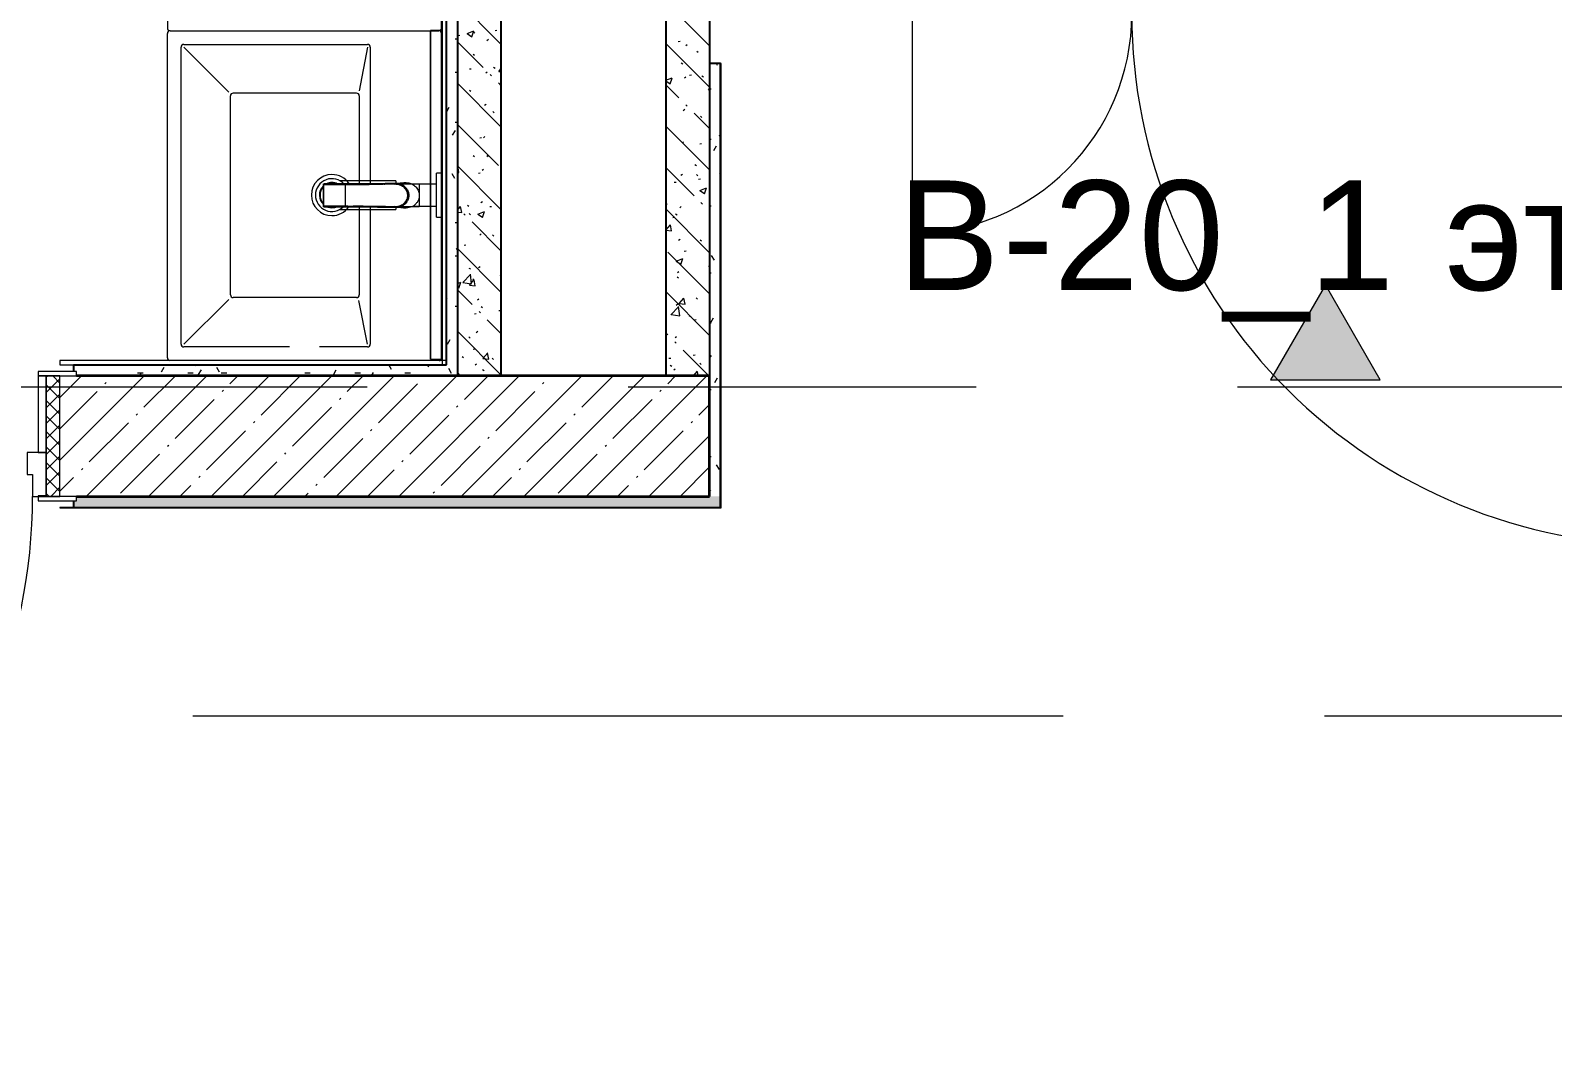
# Model space of a CAD drawing. Header units: millimetres. Extents: x 39286 to 136192, y -1987 to 27400.
# Drawn here: x 44671 to 47447, y 9900 to 11750 of the extents above; entities that cross this region are included whole.
import ezdxf

# ---------------------------------------------------------------- set-up
doc = ezdxf.new("R2010")
doc.units = ezdxf.units.MM
doc.linetypes.add('Осевая', pattern=[3175, 635, -476.25, 1587.5, -476.25])
for name, color, linetype, lineweight in [('0-1', 7, 'Continuous', 9), ('A-DOOR', 7, 'Continuous', 9), ('A-DOOR-1', 7, 'Continuous', 13), ('A-DOOR-FRAM', 7, 'Continuous', 13), ('A-DOOR-FRAM-1', 7, 'Continuous', 9), ('G-ANNO-SYMB', 7, 'Continuous', 9), ('I-WALL', 7, 'Continuous', 9), ('P-SANR-FIXT', 7, 'Continuous', 9), ('P-SANR-FIXT-1', 7, 'Continuous', 13), ('Оси-2', 7, 'Осевая', 9)]:
    doc.layers.add(name, color=color, linetype=linetype, lineweight=lineweight)
for name, color, linetype, lineweight, true_color in [('A-WALL-1', 7, 'Continuous', 25, 0x3c3c3c), ('A-WALL-2', 7, 'Continuous', 35, 0x3c3c3c), ('A-WALL-FNSH-2', 7, 'Continuous', 13, 0x3c3c3c), ('I-FURN-1', 7, 'Continuous', 9, 0xf0f0f0)]:
    doc.layers.add(name, color=color, linetype=linetype, lineweight=lineweight, true_color=true_color)
doc.styles.add('Arial_1', font='arial.ttf', dxfattribs={"height": 200})
pattern_1 = [(135, (0, 0), (-75.43415, -75.43415), [106.68, -17.78, 3.556, -17.78]), (135, (0, 75.39), (-75.43415, -75.43415), []), (50, (0, 0), (127.52922, -11.15758), [13.335, -146.685]), (355, (0, 0), (-24.66966, 133.74002), [10.668, -117.348]), (100.451, (10.63, -0.93), (102.85973, 122.58178), [11.333, -124.663]), (46.184, (0, 35.56), (189.75516, -29.43036), [20.002, -220.027]), (96.636, (15.81, 33.1), (166.1822, 173.1996), [17, -186.995]), (351.184, (0, 35.56), (166.1839, 173.1976), [16.002, -176.022]), (21, (17.78, 26.67), (106.13027, -71.58603), [13.335, -146.685]), (326, (17.78, 26.67), (43.26188, 128.93175), [10.668, -117.348]), (71.451, (26.62, 20.7), (149.39198, 57.34505), [11.333, -124.663]), (37.5, (0, 0), (2.16223, 59.188357), [3.353, -112.573, 3.353, -115.773, -117.793]), (37.5, (0, 0), (2.16223, 59.188357), [-235.052, 3.353, -114.44]), (7.5, (0, 0), (46.77386, 70.12615), [3.353, -64.567, 3.353, -109.906, -44.894]), (7.5, (0, 0), (46.77386, 70.12615), [-181.178, 3.353, -41.542]), (327.5, (-39.65, 0), (94.91367, -4.010093), [3.353, -41.097, 3.353, -135.331, -184.023]), (327.5, (-39.65, 0), (94.91367, -4.010093), [-183.134, 3.353, -180.67]), (317.5, (-57.43, 0), (103.69057, 17.79882), [3.353, -54.432, 3.353, -88.748, -130.683]), (317.5, (-57.43, 0), (103.69057, 17.79882), [-149.885, 3.353, -127.33])]
pattern_2 = [(0, (0, 0), (121.92, 30.48), [10.058, -81.382, 10.058, -81.382, -487.68]), (0, (0, 0), (121.92, 30.48), [-182.88, 10.058, -172.822, 10.058, -81.382, -213.36]), (0, (0, 0), (121.92, 30.48), [-457.2, 10.058, -50.902, 10.058, -142.342]), (120, (45.72, 15.24), (-87.356454, 90.345817), [10.058, -81.382, 10.058, -81.382, -487.68]), (120, (45.72, 15.24), (-87.356454, 90.345817), [-182.88, 10.058, -172.822, 10.058, -81.382, -213.36]), (120, (45.72, 15.24), (-87.356454, 90.345817), [-457.2, 10.058, -50.902, 10.058, -142.342]), (240, (60.96, 76.2), (-34.563546, -120.825817), [10.058, -81.382, 10.058, -81.382, -487.68]), (240, (60.96, 76.2), (-34.563546, -120.825817), [-182.88, 10.058, -172.822, 10.058, -81.382, -213.36]), (240, (60.96, 76.2), (-34.563546, -120.825817), [-457.2, 10.058, -50.902, 10.058, -142.342])]

# ---------------------------------------------------------------- blocks, each defined once
blk = doc.blocks.new('110_Дверь_СКБ_1Ст_Внутренняя1 - Д-11 1100x2100h_кладовые _все__ коридор _между помещениями блока столовой__ моечные _все_-32089417-План разверток пом_ 1_38_ Этаж 1')
at = {"layer": 'A-DOOR'}
h = blk.add_hatch(dxfattribs=at)
h.set_pattern_fill('FP_10', color=256, style=0, pattern_type=2)
h.set_pattern_definition([(135, (1751.41, 174.685), (-14.14214, -14.14214), []), (225, (1751.41, 174.685), (14.14214, -14.14214), [])])
h.paths.add_polyline_path([(562.5, 110), (537.5, 110), (537.5, -110), (562.5, -110)])
at = {"layer": 'A-DOOR-FRAM-1'}
h = blk.add_hatch(dxfattribs=at)
h.set_pattern_fill('FP_11', color=256, style=0, pattern_type=2)
h.set_pattern_definition([(45, (-371.384, 174.685), (-14.1421, 14.1421), []), (135, (-371.384, 174.685), (-14.1421, -14.1421), [])])
h.paths.add_polyline_path([(-512.5, 110), (-537.5, 110), (-537.5, -110), (-512.5, -110)])
at = {"layer": 'A-DOOR'}
blk.add_arc((512.5, 110), 1000, 90, 180, dxfattribs=at)
at = {"layer": 'A-DOOR-1'}
for p, q in [((512.5, 1110), (472.5, 1110)), ((472.5, 1110), (472.5, 110)), ((512.5, 110), (512.5, 1110)), ((472.5, 110), (512.5, 110))]:
    blk.add_line(p, q, dxfattribs=at)
at = {"layer": 'A-DOOR-FRAM'}
for p, q in [((-497.5, 118), (-567.5, 118)), ((-567.5, 118), (-567.5, 110)), ((-497.5, 110), (-497.5, 118)), ((592.5, 118), (522.5, 118)), ((522.5, 118), (522.5, 110)), ((592.5, 110), (592.5, 118)), ((-567.5, 110), (-497.5, 110)), ((-512.5, 110), (-537.5, 110)), ((-537.5, 110), (-537.5, -110)), ((-487.5, 110), (-512.5, 110)), ((-512.5, 110), (-512.5, 30)), ((-512.5, -110), (-512.5, 110)), ((-497.5, 110), (-512.5, 110)), ((-512.5, 110), (-512.5, 109)), ((-512.5, 109), (-497.5, 109)), ((-497.5, 109), (-497.5, 110)), ((-487.5, 70), (-487.5, 110)), ((512.5, 110), (512.5, 70)), ((537.5, 110), (512.5, 110)), ((537.5, 110), (522.5, 110)), ((522.5, 110), (522.5, 109)), ((522.5, 110), (592.5, 110)), ((522.5, 109), (537.5, 109)), ((537.5, 30), (537.5, 110)), ((562.5, 110), (537.5, 110)), ((537.5, 110), (537.5, -110)), ((537.5, 109), (537.5, 110)), ((562.5, -110), (562.5, 110)), ((-477.5, 70), (-487.5, 70)), ((-477.5, 30), (-477.5, 70)), ((512.5, 70), (502.5, 70)), ((502.5, 70), (502.5, 30)), ((-512.5, 30), (-477.5, 30)), ((-497.5, 30), (-512.5, 30)), ((-512.5, 30), (-512.5, -110)), ((-497.5, -110), (-497.5, 30)), ((502.5, 30), (537.5, 30)), ((537.5, 30), (522.5, 30)), ((522.5, 30), (522.5, -110)), ((537.5, -110), (537.5, 30)), ((-497.5, -110), (-567.5, -110)), ((-567.5, -110), (-567.5, -118)), ((-537.5, -110), (-512.5, -110)), ((-512.5, -110), (-497.5, -110)), ((-497.5, -118), (-497.5, -110)), ((522.5, -110), (537.5, -110)), ((592.5, -110), (522.5, -110)), ((522.5, -110), (522.5, -118)), ((537.5, -110), (562.5, -110)), ((592.5, -118), (592.5, -110)), ((-567.5, -118), (-497.5, -118)), ((522.5, -118), (592.5, -118))]:
    blk.add_line(p, q, dxfattribs=at)
blk = doc.blocks.new('зеркало круглое600д - 1_22д зеркало круглое d600-30456177-План разверток пом_ 1_38_ Этаж 1')
at = {"layer": 'I-FURN-1'}
for p, q in [((-300, 0), (300, 0)), ((300, 0), (-300, 0)), ((-300, 0), (-300, -20)), ((-300, -20), (300, -20)), ((300, -20), (-300, -20)), ((300, -20), (300, 0))]:
    blk.add_line(p, q, dxfattribs=at)
blk = doc.blocks.new('сифон - Для раковины-30610345-План разверток пом_ 1_38_ Этаж 1')
at = {"layer": 'P-SANR-FIXT'}
for p, q in [((200, 40), (191.1, 40)), ((191.1, 0.3), (191.1, 40)), ((200, 40), (200, 0.3)), ((116.7, 26), (15, 26)), ((116.7, 26), (116.7, 19.9)), ((191.1, -40), (191.1, 0)), ((200, 0), (200, -40)), ((15, -26), (116.7, -26)), ((116.7, -20.9), (116.7, -26)), ((191.1, -40), (200, -40))]:
    blk.add_line(p, q, dxfattribs=at)
for start, end in [(41.4252, 180), (180, 315)]:
    blk.add_arc((0, 0), 30, start, end, dxfattribs=at)
at = {"layer": 'P-SANR-FIXT-1'}
for p, q in [((49, 20), (21.9, 20)), ((56, 20), (49, 20)), ((75, 20), (56, 20)), ((118.5, 20), (85.7, 20)), ((122.9, 20), (119.7, 20)), ((180, 20), (145.8, 20)), ((191.1, 20), (180, 20)), ((123.1, -20), (127.1, -20)), ((147.8, -20), (180, -20)), ((180, -20), (191.1, -20))]:
    blk.add_line(p, q, dxfattribs=at)
for radius, start, end in [(22.5, 134.3235, 180), (22.5, 180, 226.2662), (21.5, 136.6198, 180), (21.5, 180, 223.8422), (22.5, 64.6608, 115.3392), (21.5, 72, 108), (22.5, 246.9241, 292.7848), (21.5, 252, 288)]:
    blk.add_arc((0, 0), radius, start, end, dxfattribs=at)
blk = doc.blocks.new('раковина - 400 x 500mm-30602016-План разверток пом_ 1_38_ Этаж 1')
at = {"layer": 'P-SANR-FIXT'}
for p, q in [((-244.5, 500), (347.5, 500)), ((-219.5, 475), (322.5, 475)), ((352.5, 495), (352.5, 20)), ((-224.5, 277.5), (-224.5, 470)), ((-219.5, 470), (-137.6, 388.1)), ((322.5, 470), (240.2, 387.7)), ((327.5, 470), (327.5, 135)), ((-134.5, 155), (-134.5, 380)), ((-129.5, 385), (233.5, 385)), ((238.5, 155), (238.5, 380)), ((-224.5, 135), (-224.5, 222.5)), ((-219.5, 135), (-139.5, 151)), ((-126, 150), (-129.5, 150)), ((32.1, 150), (-126, 150)), ((233.5, 150), (72.3, 150)), ((322.5, 135), (242.8, 150.5)), ((32, 130), (-219.5, 130)), ((322.5, 130), (72.3, 130)), ((352.5, 20), (352.5, 5)), ((347.2, 0), (-244.5, 0))]:
    blk.add_line(p, q, dxfattribs=at)
for centre, radius, start, end in [((-244.5, 495), 5, 90, 169.4067), ((347.5, 495), 5, 0, 90), ((-219.5, 470), 5, 90, 180), ((322.5, 470), 5, 0, 90), ((-129.5, 380), 5, 90, 180), ((233.5, 380), 5, 0, 90), ((52.6, 199.9), 37.5, 0, 180), ((52.6, 199.9), 23, 45, 138.4612), ((52.6, 199.9), 37.5, 180, 235.1829), ((52.6, 199.9), 23, 161.2795, 180), ((52.6, 199.9), 23, 180, 198.3487), ((52.6, 199.9), 23, 0, 25.5846), ((52.6, 199.9), 37.5, 303.7369, 0), ((52.6, 199.9), 23, 334.871, 0), ((-129.5, 155), 5, 180, 270), ((233.5, 155), 5, 270, 0), ((-219.5, 135), 5, 180, 270), ((322.5, 135), 5, 270, 360), ((-244.5, 5), 5, 190.5933, 225), ((-244.5, 5), 5, 237.2509, 270), ((347.5, 5), 5, 270, 360)]:
    blk.add_arc(centre, radius, start, end, dxfattribs=at)
blk = doc.blocks.new('смеситель для раковины - Default-30607276-План разверток пом_ 1_38_ Этаж 1')
at = {"layer": '0-1'}
for p, q in [((-20.7, -16.7), (-20.7, -17.2)), ((20.8, -17.2), (20.8, -16.7)), ((22.8, -3), (21.8, -15.6)), ((-20.4, -97.4), (-20.3, -110)), ((20.3, -110), (20.4, -97.4)), ((-19.8, -111.8), (19.8, -111.8)), ((-19.8, -151.6), (19.7, -151.6))]:
    blk.add_line(p, q, dxfattribs=at)
at = {"layer": '0-1', "flags": 128}
for points in [[(12.1, 0.1), (14.4, -1.7), (18.1, -6.1), (20.4, -11.5), (21.2, -17.2), (21.2, -36.2), (21.1, -56), (21, -111.4)], [(-21.8, -15.6), (-22.1, -11.2), (-22.8, -3)], [(-18.9, -7.6), (-20, -10.3), (-20.8, -13.1), (-21.1, -18.6), (-21.1, -48.6), (-21.1, -93.2)], [(20.8, -150.7), (20.8, -150.6), (20.7, -150.3), (20.7, -149.8), (20.7, -149), (20.8, -147.8), (20.8, -146.9), (20.8, -145.1), (20.8, -142.9), (20.9, -128.2), (21.1, -55.9), (21.1, -88)], [(-20.7, -150.6), (-20.7, -150.5), (-20.7, -150.2), (-20.7, -149.8), (-20.7, -149.1), (-20.7, -148.1), (-20.7, -147.4), (-20.7, -146.4), (-20.7, -144.9), (-20.8, -144), (-20.8, -120.4), (-21.1, -93.2)], [(-19.8, -111.8), (-19.9, -111.8), (-20, -111.8), (-20.1, -111.8), (-20.1, -111.7), (-20.2, -111.7), (-20.3, -111.6), (-20.3, -111.5), (-20.3, -111.5), (-20.3, -111.4), (-20.3, -111.4), (-20.3, -111.4), (-20.3, -111.3), (-20.3, -111.2), (-20.3, -111), (-20.3, -110.8), (-20.3, -110.6), (-20.3, -110.3), (-20.3, -110)], [(20.3, -110), (20.3, -110.3), (20.3, -110.5), (20.3, -110.8), (20.3, -111), (20.3, -111.1), (20.3, -111.3), (20.3, -111.5), (20.3, -111.5), (20.3, -111.5), (20.2, -111.6), (20.2, -111.7), (20.1, -111.7), (20.1, -111.8), (19.8, -111.8)], [(20.9, -146.2), (20.9, -147.7), (20.8, -148.8), (20.8, -149.8), (20.8, -150.4), (20.7, -151.2), (20.6, -151.3), (20.5, -151.4), (20.4, -151.5), (20.2, -151.6), (20, -151.6), (19.7, -151.6)]]:
    blk.add_lwpolyline(points, dxfattribs=at)
at = {"layer": 'P-SANR-FIXT'}
for p, q in [((-21, -151.6), (-21, 23)), ((-21, 23), (21, 23)), ((0.6, 2.8), (-0.6, 2.8)), ((21, 23), (21, -151.6)), ((-20.8, -19.8), (-21, -19.9)), ((-20.3, -18.3), (-20.9, -18.3)), ((-20.9, -18.5), (-20.3, -18.5)), ((-20.8, -19.8), (-20.5, -21.6)), ((20.4, -11.1), (19.4, -12.9)), ((20.4, -22), (20.8, -19.8)), ((20.8, -19.8), (20.9, -18.5)), ((20.8, -19.8), (21, -19.9)), ((21.1, -18.4), (20.9, -18.4)), ((22.9, -0.9), (22.5, -5)), ((-19.8, -111.7), (-19.7, -144)), ((19.7, -144), (19.8, -111.7)), ((21, -151.6), (-21, -151.6))]:
    blk.add_line(p, q, dxfattribs=at)
at = {"layer": 'P-SANR-FIXT', "flags": 128}
for points in [[(11.1, -0.4), (9.8, 0.4), (6.1, 1.8), (2.1, 2.5), (-2.1, 2.5), (-6.1, 1.8), (-9.8, 0.4), (-13.1, -1.6), (-15.9, -4.1)], [(-0.6, 3.9), (-0.3, 3.9), (-0.1, 3.9), (0.1, 3.9), (0.3, 3.9), (0.6, 3.9)], [(-21.1, -16.4), (-21.1, -16.8), (-21.1, -17.2), (-21.1, -17.6), (-21.1, -18), (-21.1, -18.4)], [(-21.1, -88.1), (-20.9, -138.9), (-20.9, -145.3), (-20.8, -150.2), (-20.7, -149.4), (-20.7, -143.7), (-20.8, -118.3), (-21, -67.6), (-21.1, -42.2), (-21.1, -16.9)], [(-20.9, -18.5), (-20.9, -18.5), (-21, -18.5), (-21, -18.6), (-21, -18.6), (-21.1, -18.6), (-21.1, -18.6), (-21.1, -18.6)], [(-20.9, -18.5), (-20.9, -19.2), (-20.8, -19.8)], [(15.9, -4.1), (13.1, -1.6), (11.5, -0.5)], [(21.1, -16.9), (21.1, -42.2), (21, -67.6), (20.8, -118.3), (20.7, -143.7), (20.7, -149.4), (20.8, -150.2), (20.9, -145.3), (20.9, -138.9), (21.1, -88.1)], [(21.1, -18.4), (21.1, -18), (21.1, -17.6), (21.1, -17.2), (21.1, -16.8), (21.1, -16.4)], [(21.8, -15.2), (22.1, -10.8), (22.3, -7.9), (22.5, -5.6), (22.7, -3.2), (22.9, -0.9)], [(-19.9, -145.2), (-19.9, -133.8), (-20, -122.4), (-20, -111), (-20.1, -99.6), (-20.1, -88.1)], [(20.1, -88.1), (20.1, -94.5), (20.1, -100.8), (20, -107.2), (20, -113.5), (20, -119.9), (20, -126.2), (19.9, -132.6), (19.9, -138.9), (19.9, -145.2)]]:
    blk.add_lwpolyline(points, dxfattribs=at)
at = {"layer": 'P-SANR-FIXT'}
for centre, major_axis, ratio, start_param, end_param in [((0, -17.2), (20.8, 0), 0.98634, 0.924777, 2.669203), ((0, -16.7), (20.8, 0), 0.98634, 1.475706, 2.006619), ((0, -16.7), (20.8, 0), 0.98634, 1.175826, 1.349386), ((0, -17.2), (-20.8, 0), 0.98634, 5.983401, 6.283185), ((0, -16.7), (20.8, 0), 0.98634, 2.911123, 3.141593), ((0, -17.2), (20.8, 0), 0.98634, 3.141593, 3.213439), ((0, -16.7), (20.8, 0), 0.98634, 2.513274, 2.712058), ((0, -16.7), (20.8, 0), 0.98634, 2.199532, 2.288423), ((0, -16.7), (20.8, 0), 0.98634, 0.436433, 0.906939), ((0, -17.2), (20.8, 0), 0.98634, 0.478372, 0.784046), ((0, -17.2), (20.8, 0), 0.98634, 0, 0.299784), ((0, -16.7), (20.8, 0), 0.98634, 0, 0.23047), ((0, -17.2), (20.8, 0), 0.98634, 6.179646, 6.283185), ((-19.8, -109.7), (0.5, 0.002), 0.095848, 1.570429, 3.124299), ((19.8, -109.7), (-0.5, 0.002), 0.095846, 3.158887, 4.712983)]:
    blk.add_ellipse(centre, major_axis=major_axis, ratio=ratio, start_param=start_param, end_param=end_param, dxfattribs=at)
for points, knots in [([(-22.9, -0.3), (-22.9, 2.5), (-22.3, 6.4), (-20, 11.4), (-17.7, 14.7), (-14.9, 17.6), (-11.6, 20), (-7.9, 21.7), (-4.5, 22.6), (-1.5, 23), (1.9, 23), (6, 22.4), (10, 20.8), (12.8, 19.1), (14.8, 17.5), (16.7, 15.8), (18.8, 13.3), (21.9, 8.1), (22.9, 3.2), (22.9, -0.3)], [0, 0, 0, 0, 0.111111, 0.166667, 0.222222, 0.277778, 0.333333, 0.388889, 0.444444, 0.479167, 0.513889, 0.583333, 0.652778, 0.6875, 0.722222, 0.756944, 0.791667, 0.861111, 1, 1, 1, 1]), ([(-21.1, -16.9), (-21.1, -15.9), (-21, -14.3), (-20.6, -12.1), (-20.1, -10.6), (-19.6, -9), (-18.7, -7.1), (-17.3, -4.8), (-15.2, -2.3), (-12.8, -0.2), (-10, 1.5), (-7, 2.8), (-3.8, 3.7), (-1.6, 3.9), (-0.6, 3.9)], [0, 0, 0, 0, 0.1, 0.15, 0.2, 0.25, 0.3, 0.4, 0.5, 0.6, 0.7, 0.8, 0.9, 1, 1, 1, 1]), ([(21.1, -16.4), (21.1, -16), (21, -15.1), (20.8, -13.8), (20.6, -12.6), (20.3, -11.7), (20.2, -11.2), (20, -10.9), (19.9, -10.5), (19.7, -9.9), (19.3, -9), (18.6, -7.6), (17.7, -6.2), (17, -5.2), (16.4, -4.5), (15.8, -3.8), (15, -3), (13.9, -2), (12.7, -1.2), (11.7, -0.5), (10.9, -0.1), (10.1, 0.3), (9, 0.9), (6.9, 1.7), (2.6, 2.8), (-2.6, 2.8), (-6.9, 1.7), (-9.2, 0.7), (-11.2, -0.2), (-13.2, -1.5), (-14.9, -2.9), (-16.1, -4.2), (-17.3, -5.5), (-18.5, -7.2), (-19.6, -9.3), (-20.7, -12.4), (-21.1, -14.8), (-21.1, -16.4)], [0, 0, 0, 0, 0.027778, 0.055556, 0.083333, 0.097222, 0.104167, 0.111111, 0.118056, 0.125, 0.138889, 0.166667, 0.194444, 0.208333, 0.222222, 0.236111, 0.25, 0.277778, 0.305556, 0.319444, 0.333333, 0.347222, 0.361111, 0.388889, 0.444444, 0.555556, 0.611111, 0.638889, 0.666667, 0.708333, 0.75, 0.770833, 0.791667, 0.833333, 0.875, 0.916667, 1, 1, 1, 1]), ([(-0.6, 2.8), (-0.6, 2.9), (-0.6, 3.2), (-0.6, 3.6), (-0.6, 3.8), (-0.6, 3.9), (-0.6, 3.9)], [0, 0, 0, 0, 0.363636, 0.545455, 0.727273, 1, 1, 1, 1]), ([(0.6, 3.9), (2.7, 3.9), (7.1, 3.1), (12.9, 0), (16.7, -3.9), (19, -7.6), (20.2, -10.6), (21, -13.7), (21.1, -15.9), (21.1, -16.9)], [0, 0, 0, 0, 0.2, 0.4, 0.6, 0.7, 0.8, 0.9, 1, 1, 1, 1]), ([(0.6, 2.8), (0.6, 2.9), (0.6, 3.2), (0.6, 3.6), (0.6, 3.8), (0.6, 3.9), (0.6, 3.9)], [0, 0, 0, 0, 0.363636, 0.545455, 0.727273, 1, 1, 1, 1]), ([(-22.9, -0.9), (-22.9, -1.5), (-22.8, -2.5), (-22.7, -3.8), (-22.6, -4.8), (-22.5, -5.7), (-22.4, -6.6), (-22.3, -7.5), (-22.2, -8.7), (-22.1, -10.1), (-22, -12.1), (-21.9, -13.9), (-21.8, -15.2)], [0, 0, 0, 0, 0.166667, 0.25, 0.333333, 0.416667, 0.5, 0.583333, 0.666667, 0.75, 0.833333, 1, 1, 1, 1]), ([(-21.8, -15.2), (-21.8, -16.2), (-21.7, -18.4), (-21.6, -22.6), (-21.5, -27.6), (-21.4, -33.2), (-21.4, -38.3), (-21.3, -42.6), (-21.3, -45.9), (-21.3, -49.3), (-21.3, -52.8), (-21.2, -55.7), (-21.2, -58), (-21.2, -59.8), (-21.2, -61.5), (-21.2, -63.9), (-21.2, -66.8), (-21.2, -70.4), (-21.2, -73.9), (-21.1, -77.5), (-21.1, -82.2), (-21.1, -85.7), (-21.1, -88.1)], [0, 0, 0, 0, 0.083333, 0.166667, 0.25, 0.333333, 0.416667, 0.458333, 0.5, 0.541667, 0.583333, 0.625, 0.645833, 0.666667, 0.6875, 0.708333, 0.75, 0.791667, 0.833333, 0.875, 0.916667, 1, 1, 1, 1]), ([(-21.1, -18.4), (-21.1, -19.2), (-21.1, -20.8), (-21.1, -23.1), (-21.1, -25), (-21, -26.5), (-21, -27.6), (-21, -28.6), (-21, -30), (-21, -31.7), (-21, -33.4), (-21, -34.6), (-20.9, -35.2), (-20.9, -35.7), (-20.9, -36.3), (-20.9, -36.9), (-20.9, -38.1), (-20.9, -39.8), (-20.9, -41.4), (-20.8, -42.8), (-20.8, -44.1), (-20.8, -45.8), (-20.8, -48.6), (-20.7, -53.5), (-20.6, -60.7), (-20.6, -68.9), (-20.5, -76.5), (-20.5, -85.7), (-20.4, -92.7), (-20.4, -97.4)], [0, 0, 0, 0, 0.027778, 0.055556, 0.083333, 0.097222, 0.111111, 0.125, 0.138889, 0.166667, 0.194444, 0.208333, 0.215278, 0.222222, 0.229167, 0.236111, 0.25, 0.277778, 0.305556, 0.319444, 0.333333, 0.361111, 0.388889, 0.444444, 0.555556, 0.666667, 0.75, 0.833333, 1, 1, 1, 1]), ([(-21.1, -18.6), (-21.1, -18.7), (-21.1, -18.9), (-21.1, -19.2), (-21, -19.5), (-21, -19.7), (-21, -19.9)], [0, 0, 0, 0, 0.333333, 0.5, 0.666667, 1, 1, 1, 1]), ([(-20.6, -41.3), (-20.6, -41.2), (-20.7, -40.7), (-20.7, -40.1), (-20.8, -39.3), (-20.9, -38.5), (-20.9, -37.4), (-21, -35.5), (-21, -33.1), (-21, -30.9), (-20.9, -29.4), (-20.9, -28.7), (-20.9, -28.1), (-20.9, -27.6), (-20.9, -26.9), (-20.9, -25.6), (-20.9, -23.9), (-20.9, -21.9), (-21, -20.5), (-21, -19.9)], [0.6742747, 0.6742747, 0.6742747, 0.6742747, 0.6785714, 0.6964286, 0.7053571, 0.7142857, 0.7321429, 0.75, 0.7857143, 0.8214286, 0.8392857, 0.8482143, 0.8571429, 0.8660714, 0.875, 0.8928571, 0.9285714, 0.9642857, 1, 1, 1, 1]), ([(-20, -10.9), (-20.1, -11.4), (-20.5, -12.6), (-20.7, -13.9), (-20.8, -14.6)], [0, 0, 0, 0, 0.4, 1, 1, 1, 1]), ([(-15.9, -4.1), (-16.7, -5), (-18.4, -7.2), (-19.5, -9.5), (-20, -10.9)], [0, 0, 0, 0, 0.444444, 1, 1, 1, 1]), ([(20, -10.9), (19.6, -9.8), (18.5, -7.4), (17, -5.2), (15.9, -4.1)], [0, 0, 0, 0, 0.444444, 1, 1, 1, 1]), ([(20.8, -14.6), (20.7, -14.1), (20.5, -12.8), (20.2, -11.6), (20, -10.9)], [0, 0, 0, 0, 0.444444, 1, 1, 1, 1]), ([(20.4, -97.4), (20.4, -91.1), (20.5, -81.8), (20.6, -69.7), (20.7, -60), (20.7, -52.6), (20.8, -47.4), (20.8, -45.2), (20.8, -43.5), (20.9, -41.8), (20.9, -39.8), (20.9, -37.7), (20.9, -36.2), (20.9, -35.4), (21, -34.1), (21, -32.6), (21, -31), (21, -29.7), (21, -28.6), (21, -27.7), (21, -26.8), (21.1, -25.6), (21.1, -22.9), (21.1, -20.4), (21.1, -18.4)], [0, 0, 0, 0, 0.222222, 0.333333, 0.444444, 0.583333, 0.618056, 0.652778, 0.670139, 0.6875, 0.722222, 0.756944, 0.774306, 0.782986, 0.791667, 0.826389, 0.84375, 0.861111, 0.878472, 0.887153, 0.895833, 0.913194, 0.930556, 1, 1, 1, 1]), ([(21, -19.9), (21, -20.5), (21, -21.9), (20.9, -23.9), (20.9, -25.6), (20.9, -26.8), (20.9, -27.5), (20.9, -28.3), (20.9, -29.2), (20.9, -30.9), (20.9, -32.5), (20.9, -33.6), (20.9, -33.9)], [0, 0, 0, 0, 0.0357143, 0.0714286, 0.1071429, 0.125, 0.1339286, 0.1428571, 0.1607143, 0.1785714, 0.2142857, 0.2233019, 0.2233019, 0.2233019, 0.2233019]), ([(21.1, -88.1), (21.1, -85.1), (21.1, -80.6), (21.2, -74.5), (21.2, -69.9), (21.2, -65.1), (21.2, -60), (21.2, -55.1), (21.3, -50.9), (21.3, -47.5), (21.3, -44.7), (21.3, -42.6), (21.4, -41), (21.4, -39.8), (21.4, -38.7), (21.4, -37.3), (21.4, -35.8), (21.4, -34.1), (21.5, -32.1), (21.5, -29.7), (21.5, -27), (21.6, -24.6), (21.7, -21.6), (21.7, -18.3), (21.8, -16.1), (21.8, -15.2)], [0, 0, 0, 0, 0.071429, 0.107143, 0.142857, 0.178571, 0.214286, 0.25, 0.285714, 0.321429, 0.357143, 0.392857, 0.410714, 0.428571, 0.446429, 0.464286, 0.5, 0.535714, 0.571429, 0.625, 0.678571, 0.732143, 0.785714, 0.892857, 1, 1, 1, 1]), ([(-19.9, -97.4), (-19.9, -90.5), (-20, -78.4), (-20.1, -67), (-20.2, -60.5), (-20.2, -57.1), (-20.3, -54.8), (-20.3, -52.7), (-20.3, -50.8), (-20.3, -49.3), (-20.3, -48.2), (-20.4, -47.6), (-20.4, -47), (-20.4, -46.5), (-20.5, -45.9), (-20.5, -44.9), (-20.5, -44.1), (-20.5, -43.6)], [0, 0, 0, 0, 0.1428571, 0.2857143, 0.3571429, 0.3928571, 0.4285714, 0.4642857, 0.5, 0.5357143, 0.5535714, 0.5625, 0.5714286, 0.5803571, 0.5892857, 0.6071429, 0.6334797, 0.6334797, 0.6334797, 0.6334797]), ([(20.7, -37.5), (20.7, -37.9), (20.6, -38.5), (20.5, -39.2), (20.5, -40), (20.4, -41.3), (20.4, -43), (20.4, -44.6), (20.4, -45.8), (20.4, -46.4), (20.4, -46.9), (20.4, -47.4), (20.4, -48.1), (20.3, -49.2), (20.3, -50.7), (20.3, -52.6), (20.3, -54.6), (20.3, -57), (20.2, -60.3), (20.1, -66.9), (20, -78.4), (19.9, -90.5), (19.9, -97.4)], [0.2698282, 0.2698282, 0.2698282, 0.2698282, 0.2857143, 0.2946429, 0.3035714, 0.3214286, 0.3571429, 0.3928571, 0.4107143, 0.4196429, 0.4285714, 0.4375, 0.4464286, 0.4642857, 0.5, 0.5357143, 0.5714286, 0.6071429, 0.6428571, 0.7142857, 0.8571429, 1, 1, 1, 1]), ([(-19.8, -109.7), (-19.8, -110.1), (-19.8, -110.9), (-19.8, -111.7), (-19.8, -111.8), (-19.8, -111.8)], [0, 0, 0, 0, 0.2, 0.4, 0.5304452, 0.5304452, 0.5304452, 0.5304452]), ([(19.8, -111.8), (19.8, -111.8), (19.8, -111.7), (19.8, -110.9), (19.8, -110.1), (19.8, -109.7)], [0.4695252, 0.4695252, 0.4695252, 0.4695252, 0.6, 0.8, 1, 1, 1, 1]), ([(21, -86.6), (20.9, -86.7), (20.9, -86.8), (20.9, -87), (20.8, -87.2), (20.7, -87.5), (20.6, -87.8), (20.5, -88), (20.4, -88.2), (20.3, -88.3), (20.2, -88.2), (20.1, -88.1)], [0.4, 0.4, 0.4, 0.4, 0.4375, 0.5, 0.6, 0.65, 0.7, 0.75, 0.79375, 0.875, 1, 1, 1, 1]), ([(-19.8, -151.6), (-19.8, -151.6), (-19.8, -151.4), (-19.8, -149.5), (-19.9, -146.7), (-19.9, -145.2)], [0.5274141, 0.5274141, 0.5274141, 0.5274141, 0.6, 0.8, 1, 1, 1, 1]), ([(-19.7, -144), (-19.7, -145.5), (-19.7, -148.5), (-19.7, -151.2), (-19.7, -151.6), (-19.8, -151.6)], [0, 0, 0, 0, 0.2, 0.4, 0.5271653, 0.5271653, 0.5271653, 0.5271653]), ([(19.7, -151.6), (19.7, -151.6), (19.7, -151.6), (19.7, -151.2), (19.7, -150), (19.7, -148.3), (19.7, -146.2), (19.7, -144.8), (19.7, -144)], [0.4725879, 0.4725879, 0.4725879, 0.4725879, 0.5, 0.6, 0.7, 0.8, 0.9, 1, 1, 1, 1]), ([(19.9, -145.2), (19.9, -146), (19.9, -147.4), (19.8, -149.3), (19.8, -150.7), (19.8, -151.5), (19.8, -151.6), (19.7, -151.6)], [0, 0, 0, 0, 0.1, 0.2, 0.3, 0.4, 0.4724791, 0.4724791, 0.4724791, 0.4724791])]:
    blk.add_open_spline(points, degree=3, knots=knots, dxfattribs=at)
for points in [[(-20.7, -19.9), (-20.7, -17.5), (-19.9, -12.6), (-16.3, -6), (-10.7, -1.1), (-3.7, 1.6), (3.8, 1.6), (10.7, -1.1), (16.3, -6), (19.9, -12.6), (20.7, -17.5), (20.7, -19.9)], [(-0.6, 2.8), (-1.4, 2.7), (-2.2, 2.7), (-3, 2.5)], [(-22.6, -4.9), (-22.8, -3.6), (-22.9, -2.2), (-22.9, -0.9)], [(-21.4, -18.8), (-21.7, -17.6), (-21.8, -16.4), (-21.8, -15.2)], [(-20.2, -22.3), (-20.6, -21.4), (-21, -20.5), (-21.2, -19.5)], [(-21.1, -18.5), (-21.1, -18.4), (-21, -18.4), (-20.9, -18.4)], [(-21, -19.9), (-20.9, -20.6), (-20.7, -21.4), (-20.5, -22.2)], [(-20.8, -14.6), (-20.8, -15.2), (-20.9, -16.5), (-20.9, -17.7), (-20.9, -18.3)], [(-19.4, -12.9), (-19.8, -12.3), (-20.1, -11.7), (-20.4, -11.1)], [(21.8, -15.2), (21.8, -17.6), (21.2, -20.1), (20.2, -22.3)], [(20.4, -22.5), (20.7, -21.7), (20.9, -20.8), (21, -19.9)], [(20.9, -18.4), (20.9, -17.8), (20.9, -16.5), (20.8, -15.2), (20.8, -14.6)], [(20.9, -18.5), (21, -18.5), (21.1, -18.5), (21.1, -18.5)], [(21, -19.9), (21, -19.8), (21, -19.6), (21.1, -19.4), (21.1, -19.2), (21.1, -18.9), (21.1, -18.7), (21.1, -18.6), (21.1, -18.5)], [(-20.8, -88.2), (-20.7, -88.2), (-20.5, -88.2), (-20.2, -88.1), (-20.1, -88.1)], [(-20.1, -88.1), (-20.1, -87.3), (-20.1, -86.5), (-20, -85.7)], [(20, -85.7), (20.1, -86.5), (20.1, -87.3), (20.1, -88.1)], [(-19.8, -111.8), (-19.8, -111.8), (-19.8, -111.8), (-19.8, -111.8)], [(19.8, -111.8), (19.8, -111.8), (19.8, -111.8), (19.8, -111.8)]]:
    blk.add_open_spline(points, degree=3, dxfattribs=at)
blk = doc.blocks.new('раковина - 400 x 500mm-V65-План разверток пом_ 1_38_ Этаж 1')
at = {"layer": 'P-SANR-FIXT'}
for p, q in [((347.5, 0), (-244.5, 0)), ((-249.5, -5), (-249.5, -495)), ((352.5, -20), (352.5, -5)), ((352.5, -495), (352.5, -20)), ((-224.5, -135), (-224.5, -470)), ((32, -130), (-219.5, -130)), ((-219.5, -135), (-139.5, -151)), ((322.5, -130), (72, -130)), ((322.5, -135), (242.8, -150.5)), ((327.5, -470), (327.5, -135)), ((-134.5, -155), (-134.5, -380)), ((-126, -150), (-129.5, -150)), ((32.1, -150), (-126, -150)), ((233.5, -150), (72, -150)), ((238.5, -155), (238.5, -380)), ((-219.5, -470), (-137.6, -388.1)), ((-129.5, -385), (233.5, -385)), ((322.5, -470), (240.2, -387.7)), ((-219.5, -475), (322.5, -475)), ((-244.5, -500), (347.5, -500))]:
    blk.add_line(p, q, dxfattribs=at)
for centre, radius, start, end in [((-244.5, -5), 5, 90, 134.153), ((347.5, -5), 5, 13.7658, 90), ((-244.5, -5), 5, 135, 180), ((-219.5, -135), 5, 90, 180), ((322.5, -135), 5, 0, 90), ((-129.5, -155), 5, 90, 180), ((233.5, -155), 5, 0, 90), ((52.6, -199.9), 37.5, 124.8171, 180), ((52.6, -199.9), 23, 161.6513, 180), ((52.6, -199.9), 37.5, 360, 57.1461), ((52.6, -199.9), 23, 360, 25.129), ((52.6, -199.9), 37.5, 180, 360), ((52.6, -199.9), 23, 180, 198.7205), ((52.6, -199.9), 23, 221.5388, 315), ((52.6, -199.9), 23, 334.4154, 360), ((-129.5, -380), 5, 180, 270), ((233.5, -380), 5, 270, 360), ((-219.5, -470), 5, 180, 270), ((322.5, -470), 5, 270, 0), ((-244.5, -495), 5, 180, 270), ((347.5, -495), 5, 270, 0)]:
    blk.add_arc(centre, radius, start, end, dxfattribs=at)
blk = doc.blocks.new('Дверь_Витражная_остекление_ - В-9-32786634-План разверток пом_ 1_38_ Этаж 1')
at = {"layer": 'A-DOOR'}
for p, q in [((-684.5, 989), (-684.5, 20)), ((684.5, 420), (684.5, 20))]:
    blk.add_line(p, q, dxfattribs=at)
for centre, radius, start, end in [((-684.5, 20), 969, 360, 90), ((684.5, 20), 400, 90, 180)]:
    blk.add_arc(centre, radius, start, end, dxfattribs=at)
at = {"layer": 'A-DOOR-1'}
for p, q in [((-684.5, 20), (-734.5, 20)), ((-734.5, 20), (-734.5, -20)), ((-684.5, -20), (-684.5, 20)), ((734.5, 20), (684.5, 20)), ((684.5, 20), (684.5, -20)), ((734.5, -20), (734.5, 20)), ((-734.5, -20), (-684.5, -20)), ((684.5, -20), (734.5, -20))]:
    blk.add_line(p, q, dxfattribs=at)
blk = doc.blocks.new('Фасад - Марка фасада_Указатель-25386507-План разверток пом_ 1_38_ Этаж 1')
at = {"layer": 'G-ANNO-SYMB'}
blk.add_hatch(color=256, dxfattribs=at).paths.add_polyline_path([(-1, 0), (0, 1.732), (1, 0), (0, 0)])
for p, q in [((0, 1.732), (-1, 0)), ((1, 0), (0, 1.732)), ((-1, 0), (0, 0)), ((0, 0), (1, 0))]:
    blk.add_line(p, q, dxfattribs=at)

msp = doc.modelspace()

# ---------------------------------------------------------------- hatches: boundary and pattern name
at = {"layer": 'I-WALL'}
h = msp.add_hatch(dxfattribs=at)
h.set_pattern_fill('FP_17', color=256, style=0, pattern_type=2)
h.set_pattern_definition(pattern_2)
h.paths.add_polyline_path([(45450, 11120), (45450, 13640), (45430, 13640), (45430, 11120)])
h = msp.add_hatch(dxfattribs=at)
h.set_pattern_fill('FP_8', color=256, style=0, pattern_type=2)
h.set_pattern_definition(pattern_1)
h.paths.add_polyline_path([(45910, 11120), (45910, 13640), (45830, 13640), (45830, 11120)])
h = msp.add_hatch(dxfattribs=at)
h.set_pattern_fill('FP_8', color=256, style=0, pattern_type=2)
h.set_pattern_definition(pattern_1)
h.paths.add_polyline_path([(45450, 11120), (45530, 11120), (45530, 13560), (45450, 13560), (45450, 11125.3)])
h = msp.add_hatch(dxfattribs=at)
h.set_pattern_fill('FP_17', color=256, style=0, pattern_type=2)
h.set_pattern_definition(pattern_2)
h.paths.add_polyline_path([(45910, 10900), (45930, 10900), (45930, 11690), (45910, 11690), (45910, 11400.6)])
h = msp.add_hatch(dxfattribs=at)
h.set_pattern_fill('FP_17', color=256, style=0, pattern_type=2)
h.set_pattern_definition(pattern_2)
h.paths.add_polyline_path([(44755, 11120), (45430, 11120), (45430, 11140), (44750, 11140), (44750, 11128), (44755, 11128), (44755, 11120.1)])
h.paths.add_polyline_path([(43128.8, 11120), (43595, 11120.1), (43595, 11128), (43600, 11128), (43600, 11140), (42760, 11140), (42760, 11120)])
h = msp.add_hatch(dxfattribs=at)
h.set_pattern_fill('FP_3', color=256, style=0, pattern_type=2)
h.set_pattern_definition([(45, (0, 0), (-57.02463, 57.02463), []), (45, (57.025, 0), (-57.02463, 57.02463), [100.806, -20.161, 3.353, -16.808])])
h.paths.add_polyline_path([(44755, 10900), (45910, 10900), (45910, 11120), (44725, 11120), (44725, 10900)])
h.paths.add_polyline_path([(42627.4, 10900), (43625, 10900), (43625, 11120), (42380, 11120), (42380, 10900)])
h = msp.add_hatch(dxfattribs=at)
h.set_pattern_fill('FP_17', color=256, style=0, pattern_type=2)
h.set_pattern_definition(pattern_2)
h.paths.add_polyline_path([(43600, 10880), (43600, 10892), (43595, 10892), (43595, 10900), (42400, 10900), (42400, 10880), (43595, 10880)])
h.paths.add_polyline_path([(45930, 10880), (45930, 10900), (44755, 10900), (44755, 10892), (44750, 10892), (44750, 10880), (45635.5, 10880)])

# ---------------------------------------------------------------- linework, layer by layer
at = {"layer": 'A-WALL-1'}
for p, q in [((45430, 11140), (45430, 13660)), ((45450, 13640), (45450, 11120)), ((45910, 13640), (45910, 11120)), ((45530, 11120), (45530, 13560)), ((45830, 13560), (45830, 11120)), ((45930, 11690), (45910, 11690)), ((45930, 10880), (45930, 11690)), ((44750, 11140), (44750, 11128)), ((44750, 11140), (45430, 11140)), ((44750, 10892), (44750, 10880)), ((44750, 10880), (45930, 10880))]:
    msp.add_line(p, q, dxfattribs=at)
at = {"layer": 'A-WALL-2'}
for p, q in [((45910, 11120), (44755, 11120)), ((45910, 10900), (45910, 11120)), ((44755, 10900), (45910, 10900))]:
    msp.add_line(p, q, dxfattribs=at)
at = {"layer": 'A-WALL-FNSH-2'}
for p, q in [((45422, 13660), (45422, 11140)), ((45931, 11690), (45930, 11690)), ((45931, 10879), (45931, 11690)), ((45430, 11148), (44725, 11148)), ((44725, 11148), (44725, 11140)), ((44725, 11140), (44750, 11140)), ((44750, 10880), (44725, 10880)), ((44725, 10880), (44725, 10879)), ((44725, 10879), (45931, 10879))]:
    msp.add_line(p, q, dxfattribs=at)
at = {"layer": 'Оси-2'}
for p, q in [((42586.3, 11100), (55651, 11100)), ((43856.3, 10500), (55651, 10500))]:
    msp.add_line(p, q, dxfattribs=at)

# ---------------------------------------------------------------- block references
at = {"layer": 'A-DOOR', "rotation": 180}
for name, p in [('Дверь_Витражная_остекление_ - В-9-32786634-План разверток пом_ 1_38_ Этаж 1', (46964.5, 11800)), ('110_Дверь_СКБ_1Ст_Внутренняя1 - Д-11 1100x2100h_кладовые _все__ коридор _между помещениями блока столовой__ моечные _все_-32089417-План разверток пом_ 1_38_ Этаж 1', (44187.5, 11010))]:
    msp.add_blockref(name, p, dxfattribs=at)
at = {"layer": 'G-ANNO-SYMB', "xscale": 99.99999999999993, "yscale": 99.99999999999993, "zscale": 99.99999999999993}
msp.add_blockref('Фасад - Марка фасада_Указатель-25386507-План разверток пом_ 1_38_ Этаж 1', (47033.2, 11112.6), dxfattribs=at)
at = {"layer": 'I-FURN-1', "rotation": 89.99999999999962}
msp.add_blockref('зеркало круглое600д - 1_22д зеркало круглое d600-30456177-План разверток пом_ 1_38_ Этаж 1', (45401, 11450.1), dxfattribs=at)
at = {"layer": 'P-SANR-FIXT'}
for name, p, rotation in [('раковина - 400 x 500mm-V65-План разверток пом_ 1_38_ Этаж 1', (45421, 12102.1), 269.9999999999997), ('раковина - 400 x 500mm-30602016-План разверток пом_ 1_38_ Этаж 1', (45421, 11397.1), 89.99999999999973), ('смеситель для раковины - Default-30607276-План разверток пом_ 1_38_ Этаж 1', (45357.3, 11449.2), 270.0000000000004)]:
    msp.add_blockref(name, p, dxfattribs=dict(at, rotation=rotation))
msp.add_blockref('сифон - Для раковины-30610345-План разверток пом_ 1_38_ Этаж 1', (45221, 11449.7), dxfattribs=at)

# ---------------------------------------------------------------- texts
at = {"layer": 'G-ANNO-SYMB', "char_height": 200, "attachment_point": 1, "style": 'Arial_1'}
for s, insert, width in [('\\fArial|b0|i0|c204|p34|;В', (46252.4, 11476.4), 232.489), ('-20_1 ', (46444.2, 11476.4), 978.059), ('этаж', (47251.2, 11476.4), 761.603)]:
    msp.add_mtext(s, dxfattribs=dict(at, insert=insert, width=width))

doc.saveas('drawing.dxf')
